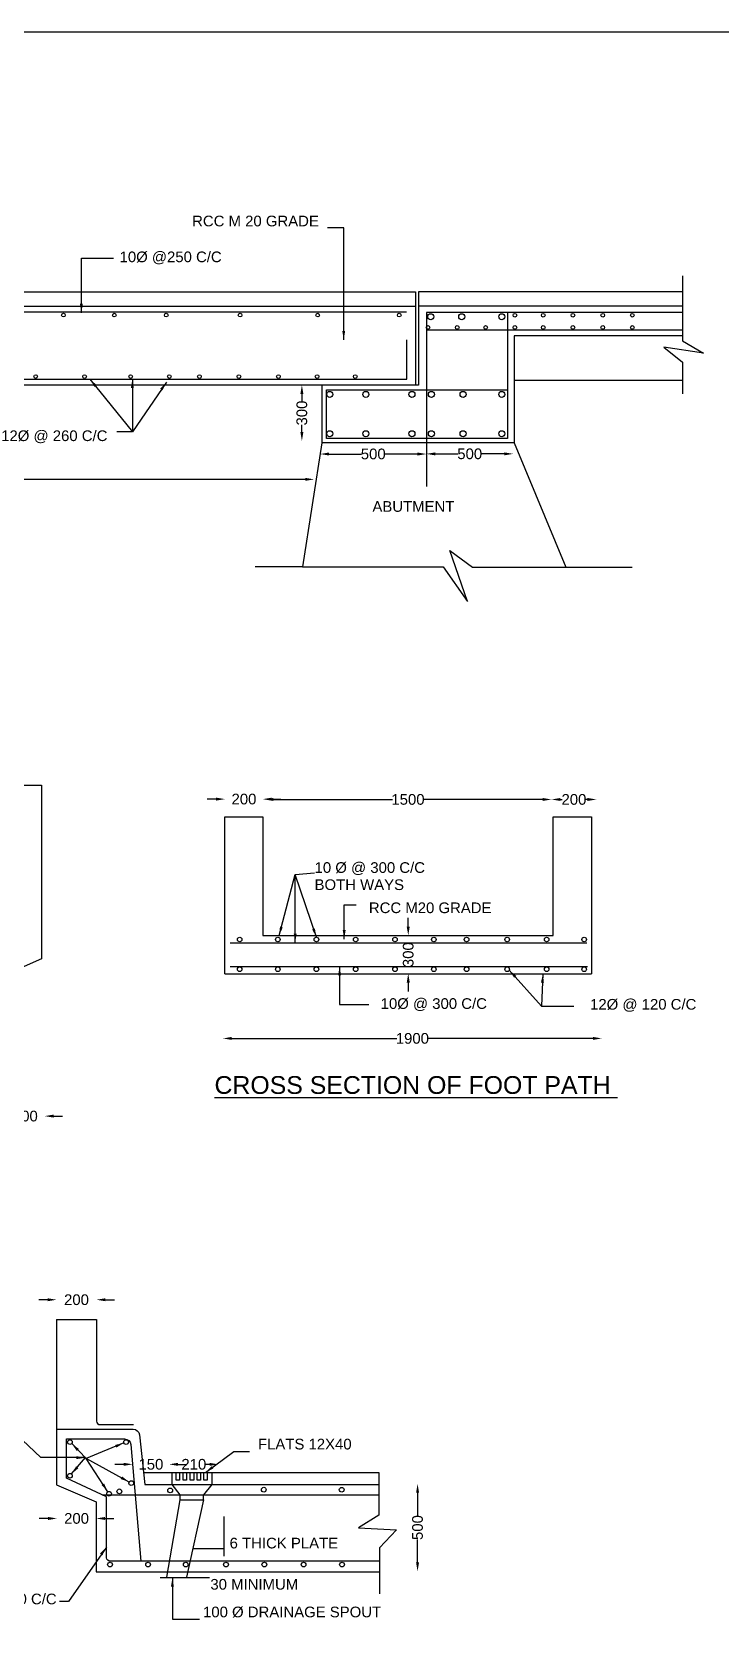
# Model space of a CAD drawing. Header units: millimetres. Extents: x 775749 to 841506, y 43186159 to 43226294.
# Drawn here: x 818335 to 828023, y 43203906 to 43226294 of the extents above; entities that cross this region are included whole.
import ezdxf

# ---------------------------------------------------------------- set-up
doc = ezdxf.new("R2010")
doc.units = ezdxf.units.MM
doc.header["$MEASUREMENT"] = 0
doc.layers.add('DRAWING', color=2, linetype='Continuous')
doc.layers.add('TEXT', color=7, linetype='Continuous')
doc.styles.get("Standard").update_dxf_attribs({"font": 'arial.ttf', "height": 150})
doc.dimstyles.get("Standard").update_dxf_attribs({"dimtxt": 150, "dimasz": 125, "dimexe": 0.18, "dimexo": 0.0625, "dimgap": 0.09, "dimtad": 0, "dimdec": 0, "dimzin": 0, "dimdsep": 46, "dimtxsty": 'Standard', "dimcen": 0.09, "dimse1": 1, "dimse2": 1, "dimadec": 0, "dimazin": 0, "dimtfac": 1, "dimtdec": 0, "dimtofl": 0, "dimtmove": 0, "dimatfit": 3, "dimfxl": 1, "dimtolj": 1, "dimtzin": 0, "dimarcsym": 0})

# ---------------------------------------------------------------- blocks, each defined once
blk = doc.blocks.new('*D67')
at = {"layer": 'Defpoints', "color": 0, "transparency": 16777216}
for p in [(822130, 43221327), (822130, 43221327), (822130, 43220541)]:
    blk.add_point(p, dxfattribs=at)
at = {"layer": 'TEXT', "color": 0, "lineweight": -2, "transparency": 16777216}
for p, q in [((822130, 43221202), (822130, 43221099)), ((822130, 43220666), (822130, 43220768))]:
    blk.add_line(p, q, dxfattribs=at)
at = {"layer": 'TEXT', "color": 0, "transparency": 16777216}
for points in [[(822109, 43221202), (822151, 43221202), (822130, 43221327)], [(822109, 43220666), (822151, 43220666), (822130, 43220541)]]:
    blk.add_solid(points, dxfattribs=at)
at = {"layer": 'TEXT', "color": 0, "transparency": 16777216, "insert": (822130, 43220934), "char_height": 150, "attachment_point": 5, "rotation": 90}
blk.add_mtext('\\A1;300', dxfattribs=at)
blk = doc.blocks.new('*D68')
at = {"layer": 'Defpoints', "color": 0, "transparency": 16777216}
for p in [(822386, 43220358), (823880, 43220358), (823880, 43220358)]:
    blk.add_point(p, dxfattribs=at)
at = {"layer": 'TEXT', "color": 0, "lineweight": -2, "transparency": 16777216}
for p, q in [((822511, 43220358), (822967, 43220358)), ((823755, 43220358), (823298, 43220358))]:
    blk.add_line(p, q, dxfattribs=at)
at = {"layer": 'TEXT', "color": 0, "transparency": 16777216}
for points in [[(822511, 43220379), (822511, 43220337), (822386, 43220358)], [(823755, 43220379), (823755, 43220337), (823880, 43220358)]]:
    blk.add_solid(points, dxfattribs=at)
at = {"layer": 'TEXT', "color": 0, "transparency": 16777216, "insert": (823133, 43220358), "char_height": 150, "attachment_point": 5}
blk.add_mtext('\\A1;500', dxfattribs=at)
blk = doc.blocks.new('*D69')
at = {"layer": 'Defpoints', "color": 0, "transparency": 16777216}
for p in [(823880, 43220358), (825099, 43220360), (825099, 43220358)]:
    blk.add_point(p, dxfattribs=at)
at = {"layer": 'TEXT', "color": 0, "lineweight": -2, "transparency": 16777216}
for p, q in [((824005, 43220360), (824324, 43220360)), ((824974, 43220360), (824655, 43220360))]:
    blk.add_line(p, q, dxfattribs=at)
at = {"layer": 'TEXT', "color": 0, "transparency": 16777216}
for points in [[(824005, 43220381), (824005, 43220339), (823880, 43220360)], [(824974, 43220381), (824974, 43220339), (825099, 43220360)]]:
    blk.add_solid(points, dxfattribs=at)
at = {"layer": 'TEXT', "color": 0, "transparency": 16777216, "insert": (824489, 43220360), "char_height": 150, "attachment_point": 5}
blk.add_mtext('\\A1;500', dxfattribs=at)
blk = doc.blocks.new('*D70')
at = {"layer": 'Defpoints', "color": 0, "transparency": 16777216}
for p in [(808645, 43220049), (822303, 43220002), (822303, 43219827)]:
    blk.add_point(p, dxfattribs=at)
at = {"layer": 'TEXT', "color": 0, "lineweight": -2, "transparency": 16777216}
for p, q in [((808770, 43220002), (815247, 43220002)), ((822178, 43220002), (815701, 43220002))]:
    blk.add_line(p, q, dxfattribs=at)
at = {"layer": 'TEXT', "color": 0, "transparency": 16777216}
for points in [[(808770, 43220022), (808770, 43219981), (808645, 43220002)], [(822178, 43220022), (822178, 43219981), (822303, 43220002)]]:
    blk.add_solid(points, dxfattribs=at)
at = {"layer": 'TEXT', "color": 0, "transparency": 16777216, "insert": (815474, 43220002), "char_height": 150, "attachment_point": 5}
blk.add_mtext('\\A1;4700', dxfattribs=at)
blk = doc.blocks.new('*D71')
at = {"layer": 'Defpoints', "color": 0, "transparency": 16777216}
for p in [(821019, 43212251), (826346, 43212251), (826346, 43212141)]:
    blk.add_point(p, dxfattribs=at)
at = {"layer": 'TEXT', "color": 0, "lineweight": -2, "transparency": 16777216}
for p, q in [((821144, 43212141), (823466, 43212141)), ((826221, 43212141), (823899, 43212141))]:
    blk.add_line(p, q, dxfattribs=at)
at = {"layer": 'TEXT', "color": 0, "transparency": 16777216}
for points in [[(821144, 43212162), (821144, 43212121), (821019, 43212141)], [(826221, 43212162), (826221, 43212121), (826346, 43212141)]]:
    blk.add_solid(points, dxfattribs=at)
at = {"layer": 'TEXT', "color": 0, "transparency": 16777216, "insert": (823683, 43212141), "char_height": 150, "attachment_point": 5}
blk.add_mtext('\\A1;1900', dxfattribs=at)
blk = doc.blocks.new('*D72')
at = {"layer": 'Defpoints', "color": 0, "transparency": 16777216}
for p in [(823625, 43213587), (823625, 43213587), (823625, 43213052)]:
    blk.add_point(p, dxfattribs=at)
at = {"layer": 'TEXT', "color": 0, "lineweight": -2, "transparency": 16777216}
for p, q in [((823625, 43213712), (823625, 43213837)), ((823625, 43212927), (823625, 43212802))]:
    blk.add_line(p, q, dxfattribs=at)
at = {"layer": 'TEXT', "color": 0, "transparency": 16777216}
for points in [[(823604, 43213712), (823646, 43213712), (823625, 43213587)], [(823604, 43212927), (823646, 43212927), (823625, 43213052)]]:
    blk.add_solid(points, dxfattribs=at)
at = {"layer": 'TEXT', "color": 0, "transparency": 16777216, "insert": (823625, 43213319), "char_height": 150, "attachment_point": 5, "rotation": 90}
blk.add_mtext('\\A1;300', dxfattribs=at)
blk = doc.blocks.new('*D83')
at = {"layer": 'Defpoints', "color": 0, "transparency": 16777216}
for p in [(817969, 43211052), (818516, 43211052), (818516, 43211049)]:
    blk.add_point(p, dxfattribs=at)
at = {"layer": 'TEXT', "color": 0, "lineweight": -2, "transparency": 16777216}
for p, q in [((817844, 43211049), (817719, 43211049)), ((818641, 43211049), (818766, 43211049))]:
    blk.add_line(p, q, dxfattribs=at)
at = {"layer": 'TEXT', "color": 0, "transparency": 16777216}
for points in [[(817844, 43211070), (817844, 43211028), (817969, 43211049)], [(818641, 43211070), (818641, 43211028), (818516, 43211049)]]:
    blk.add_solid(points, dxfattribs=at)
at = {"layer": 'TEXT', "color": 0, "transparency": 16777216, "insert": (818243, 43211049), "char_height": 150, "attachment_point": 5}
blk.add_mtext('\\A1;200', dxfattribs=at)
blk = doc.blocks.new('*D112')
at = {"layer": 'Defpoints', "color": 0, "transparency": 16777216}
for p in [(819244, 43208467), (818681, 43208188), (819244, 43208188)]:
    blk.add_point(p, dxfattribs=at)
at = {"layer": 'TEXT', "color": 0, "lineweight": -2, "transparency": 16777216}
for p, q in [((818556, 43208467), (818431, 43208467)), ((819369, 43208467), (819494, 43208467))]:
    blk.add_line(p, q, dxfattribs=at)
at = {"layer": 'TEXT', "color": 0, "transparency": 16777216}
for points in [[(818556, 43208488), (818556, 43208446), (818681, 43208467)], [(819369, 43208488), (819369, 43208446), (819244, 43208467)]]:
    blk.add_solid(points, dxfattribs=at)
at = {"layer": 'TEXT', "color": 0, "transparency": 16777216, "insert": (818962, 43208467), "char_height": 150, "attachment_point": 5}
blk.add_mtext('\\A1;200', dxfattribs=at)
blk = doc.blocks.new('*D113')
at = {"layer": 'Defpoints', "color": 0, "transparency": 16777216}
for p in [(818688, 43205392), (819238, 43205392), (819238, 43205392)]:
    blk.add_point(p, dxfattribs=at)
at = {"layer": 'TEXT', "color": 0, "lineweight": -2, "transparency": 16777216}
for p, q in [((818563, 43205392), (818438, 43205392)), ((819363, 43205392), (819488, 43205392))]:
    blk.add_line(p, q, dxfattribs=at)
at = {"layer": 'TEXT', "color": 0, "transparency": 16777216}
for points in [[(818563, 43205413), (818563, 43205371), (818688, 43205392)], [(819363, 43205413), (819363, 43205371), (819238, 43205392)]]:
    blk.add_solid(points, dxfattribs=at)
at = {"layer": 'TEXT', "color": 0, "transparency": 16777216, "insert": (818963, 43205392), "char_height": 150, "attachment_point": 5}
blk.add_mtext('\\A1;200', dxfattribs=at)
blk = doc.blocks.new('*D114')
at = {"layer": 'Defpoints', "color": 0, "transparency": 16777216}
for p in [(819751, 43206133), (820264, 43206153), (820264, 43206133)]:
    blk.add_point(p, dxfattribs=at)
at = {"layer": 'TEXT', "color": 0, "lineweight": -2, "transparency": 16777216}
for p, q in [((819626, 43206153), (819501, 43206153)), ((820389, 43206153), (820514, 43206153))]:
    blk.add_line(p, q, dxfattribs=at)
at = {"layer": 'TEXT', "color": 0, "transparency": 16777216}
for points in [[(819626, 43206174), (819626, 43206132), (819751, 43206153)], [(820389, 43206174), (820389, 43206132), (820264, 43206153)]]:
    blk.add_solid(points, dxfattribs=at)
at = {"layer": 'TEXT', "color": 0, "transparency": 16777216, "insert": (820008, 43206153), "char_height": 150, "attachment_point": 5}
blk.add_mtext('\\A1;150', dxfattribs=at)
blk = doc.blocks.new('*D115')
at = {"layer": 'Defpoints', "color": 0, "transparency": 16777216}
for p in [(820265, 43206153), (820957, 43206153), (820957, 43206153)]:
    blk.add_point(p, dxfattribs=at)
at = {"layer": 'TEXT', "color": 0, "lineweight": -2, "transparency": 16777216}
for p, q in [((820390, 43206153), (820444, 43206153)), ((820832, 43206153), (820778, 43206153))]:
    blk.add_line(p, q, dxfattribs=at)
at = {"layer": 'TEXT', "color": 0, "transparency": 16777216}
for points in [[(820390, 43206174), (820390, 43206132), (820265, 43206153)], [(820832, 43206174), (820832, 43206132), (820957, 43206153)]]:
    blk.add_solid(points, dxfattribs=at)
at = {"layer": 'TEXT', "color": 0, "transparency": 16777216, "insert": (820611, 43206153), "char_height": 150, "attachment_point": 5}
blk.add_mtext('\\A1;210', dxfattribs=at)
blk = doc.blocks.new('*D116')
at = {"layer": 'Defpoints', "color": 0, "transparency": 16777216}
for p in [(823756, 43205878), (823813, 43205878), (823813, 43204649)]:
    blk.add_point(p, dxfattribs=at)
at = {"layer": 'TEXT', "color": 0, "lineweight": -2, "transparency": 16777216}
for p, q in [((823756, 43205753), (823756, 43205429)), ((823756, 43204774), (823756, 43205098))]:
    blk.add_line(p, q, dxfattribs=at)
at = {"layer": 'TEXT', "color": 0, "transparency": 16777216}
for points in [[(823735, 43205753), (823777, 43205753), (823756, 43205878)], [(823735, 43204774), (823777, 43204774), (823756, 43204649)]]:
    blk.add_solid(points, dxfattribs=at)
at = {"layer": 'TEXT', "color": 0, "transparency": 16777216, "insert": (823756, 43205264), "char_height": 150, "attachment_point": 5, "rotation": 90}
blk.add_mtext('\\A1;500', dxfattribs=at)
blk = doc.blocks.new('*D117')
at = {"layer": 'Defpoints', "color": 0, "transparency": 16777216}
for p in [(821582, 43215506), (821049, 43215255), (821582, 43215255)]:
    blk.add_point(p, dxfattribs=at)
at = {"layer": 'TEXT', "color": 0, "lineweight": -2, "transparency": 16777216}
for p, q in [((820924, 43215506), (820799, 43215506)), ((821707, 43215506), (821832, 43215506))]:
    blk.add_line(p, q, dxfattribs=at)
at = {"layer": 'TEXT', "color": 0, "transparency": 16777216}
for points in [[(820924, 43215527), (820924, 43215485), (821049, 43215506)], [(821707, 43215527), (821707, 43215485), (821582, 43215506)]]:
    blk.add_solid(points, dxfattribs=at)
at = {"layer": 'TEXT', "color": 0, "transparency": 16777216, "insert": (821316, 43215506), "char_height": 150, "attachment_point": 5}
blk.add_mtext('\\A1;200', dxfattribs=at)
blk = doc.blocks.new('*D118')
at = {"layer": 'Defpoints', "color": 0, "transparency": 16777216}
for p in [(821605, 43215509), (825638, 43215509), (825638, 43215501)]:
    blk.add_point(p, dxfattribs=at)
at = {"layer": 'TEXT', "color": 0, "lineweight": -2, "transparency": 16777216}
for p, q in [((821730, 43215501), (823405, 43215501)), ((825513, 43215501), (823838, 43215501))]:
    blk.add_line(p, q, dxfattribs=at)
at = {"layer": 'TEXT', "color": 0, "transparency": 16777216}
for points in [[(821730, 43215522), (821730, 43215480), (821605, 43215501)], [(825513, 43215522), (825513, 43215480), (825638, 43215501)]]:
    blk.add_solid(points, dxfattribs=at)
at = {"layer": 'TEXT', "color": 0, "transparency": 16777216, "insert": (823621, 43215501), "char_height": 150, "attachment_point": 5}
blk.add_mtext('\\A1;1500', dxfattribs=at)
blk = doc.blocks.new('*D119')
at = {"layer": 'Defpoints', "color": 0, "transparency": 16777216}
for p in [(825638, 43215509), (826269, 43215509), (826269, 43215501)]:
    blk.add_point(p, dxfattribs=at)
at = {"layer": 'TEXT', "color": 0, "lineweight": -2, "transparency": 16777216}
for p, q in [((825763, 43215501), (825787, 43215501)), ((826144, 43215501), (826120, 43215501))]:
    blk.add_line(p, q, dxfattribs=at)
at = {"layer": 'TEXT', "color": 0, "transparency": 16777216}
for points in [[(825763, 43215522), (825763, 43215480), (825638, 43215501)], [(826144, 43215522), (826144, 43215480), (826269, 43215501)]]:
    blk.add_solid(points, dxfattribs=at)
at = {"layer": 'TEXT', "color": 0, "transparency": 16777216, "insert": (825954, 43215501), "char_height": 150, "attachment_point": 5}
blk.add_mtext('\\A1;200', dxfattribs=at)

msp = doc.modelspace()

# ---------------------------------------------------------------- linework, layer by layer
at = {"layer": 'DRAWING', "color": 0}
for points in [[(775748.6, 43226293.7), (841505.6, 43226293.7), (841505.6, 43186158.9), (775748.6, 43186158.9)], [(820362.2, 43206039), (820410.5, 43206039), (820410.5, 43205931.6), (820362.2, 43205931.6)], [(820459.7, 43206039), (820508, 43206039), (820508, 43205931.6), (820459.7, 43205931.6)], [(820560.9, 43206039), (820609.3, 43206039), (820609.3, 43205931.6), (820560.9, 43205931.6)], [(820657.7, 43206039), (820706, 43206039), (820706, 43205931.6), (820657.7, 43205931.6)], [(820749.9, 43206039), (820798.2, 43206039), (820798.2, 43205931.6), (820749.9, 43205931.6)]]:
    msp.add_lwpolyline(points, close=True, dxfattribs=at)
for points in [[(827478.2, 43222862.2), (827478.2, 43221949.4), (827773.8, 43221777), (827217.4, 43221861.4), (827478.2, 43221650.4), (827478.2, 43221203.9)], [(807326.7, 43222638.7), (823728.1, 43222638.7), (823728.1, 43221326.5), (807326.7, 43221326.5), (807326.7, 43222638.7)], [(823770.6, 43222638.7), (823770.6, 43221326.5), (823728.6, 43221326.5)], [(827478.2, 43222638.7), (823770.6, 43222638.7)], [(807326.7, 43222437.3), (823728.1, 43222437.3)], [(823601.1, 43222352.8), (807458.7, 43222352.8)], [(825022.1, 43222349.2), (825022.1, 43220574.2), (822478, 43220574.2), (822478, 43221261.3), (825022.1, 43221261.3)], [(827478.2, 43222437.3), (823770.6, 43222437.3)], [(827478.2, 43222349.2), (823879.7, 43222349.2), (823879.7, 43219899.9)], [(827478.2, 43222099.8), (823879.7, 43222099.8)], [(827478.2, 43222020.9), (825113.6, 43222020.9), (825113.6, 43220515.2), (825840.9, 43218767.8), (826774.3, 43218767.8)], [(807462.5, 43221960.1), (807462.5, 43221411.2), (823602.8, 43221411.2), (823602.8, 43221965.2)], [(825113.6, 43221398.5), (827478.2, 43221398.5)], [(822410.5, 43221326.5), (822410.5, 43220515.2)], [(822410.5, 43220515.2), (822138.2, 43218771), (821472.8, 43218771)], [(825113.6, 43220515.2), (822410.5, 43220515.2)], [(822138.2, 43218771), (824114.4, 43218771), (824459.2, 43218286.1), (824209.5, 43219001.2), (824528.2, 43218766), (825840.9, 43218767.8)], [(821049.2, 43213051.6), (821049.2, 43215255.1), (821582.5, 43215255.1), (821582.5, 43213586.6), (825661.6, 43213586.6), (825661.6, 43215255.1), (826200.8, 43215255.1), (826200.8, 43213051.6)], [(821121.6, 43213487), (826135.2, 43213487)], [(821120.7, 43213154.5), (826142.9, 43213154.5)], [(821049.2, 43213051.6), (826200.8, 43213051.6)], [(818680.7, 43208188.1), (818680.7, 43205864.4), (819237.7, 43205625.7), (819237.7, 43204642.5), (823219.2, 43204642.5)], [(819904.8, 43206039), (823213.3, 43206039)], [(820302.1, 43206039), (820302.1, 43205868.8), (820416, 43205723.7)], [(820863.2, 43206039), (820863.2, 43205868.8), (820749.1, 43205723.7)], [(823213.3, 43206039), (823213.3, 43205436.1), (822924.4, 43205260.6), (823460.4, 43205230.8), (823219.2, 43204977.9), (823219.2, 43204334)], [(819322.8, 43205723.7), (823213.3, 43205723.7)], [(820416, 43205723.7), (820416, 43205652.5), (820748.9, 43205652.5), (820749.1, 43205723.7)], [(820416, 43205652.5), (820229.4, 43204566.4)], [(820748.9, 43205652.5), (820507.5, 43204566.7)], [(821036, 43204860.6), (821036, 43205420.5)], [(820596.8, 43204968.3), (821038.5, 43204968.3)], [(820135.9, 43204560.1), (820830, 43204560.1)]]:
    msp.add_lwpolyline(points, dxfattribs=at)
for points in [[(805664.7, 43213309.5), (811468.7, 43213309.5), (817262.1, 43213256.4), (817317.1, 43213985.6, -0.3790465), (817385.4, 43214051.9), (817929.5, 43214057.6), (817929.5, 43215701.7), (818471.2, 43215701.7), (818471.2, 43213262.4), (817942.5, 43213024.1), (817942.5, 43212071.1)], [(818680.7, 43208188.1), (819244.1, 43208188.1), (819244.1, 43206759.2, 0.4297595), (819293.7, 43206712.1), (819764.1, 43206712.1)], [(818680.7, 43206648), (819756.7, 43206648, -0.3835537), (819846.5, 43206567.3), (819923.6, 43205868.8), (823213.3, 43205868.8)], [(823219.2, 43204789.4), (819442.8, 43204789.4, -0.359474), (819382.2, 43204839.4), (819382.2, 43205695.8), (818821, 43205959.4), (818821, 43206510.3), (819639, 43206510.3, -0.377387), (819725.7, 43206434), (819864.2, 43204789.4)]]:
    msp.add_lwpolyline(points, format="xyb", dxfattribs=at)
for centre, radius in [((818778.3, 43222310.7), 25.7), ((819493.8, 43222310.7), 25.7), ((820224, 43222310.7), 25.7), ((821261.2, 43222310.7), 25.7), ((822352.2, 43222310.7), 25.7), ((823498.4, 43222310.7), 25.7), ((823940.7, 43222288.5), 42.3), ((824376, 43222288.5), 42.3), ((824940.1, 43222288.5), 42.3), ((825124.6, 43222309.5), 25.7), ((825522.5, 43222309.5), 25.7), ((825938.9, 43222309.5), 25.7), ((826358.3, 43222309.5), 25.7), ((826774.6, 43222309.5), 25.7), ((823902.5, 43222138.6), 25.7), ((824313.2, 43222138.6), 25.7), ((824713, 43222138.6), 25.7), ((825124.6, 43222138.6), 25.7), ((825522.5, 43222138.6), 25.7), ((825938.9, 43222138.6), 25.7), ((826358.3, 43222138.6), 25.7), ((826774.6, 43222138.6), 25.7), ((818388.3, 43221446.8), 25.7), ((819075.7, 43221446.8), 25.7), ((819723, 43221446.8), 25.7), ((820266.9, 43221446.8), 25.7), ((820689.9, 43221446.8), 25.7), ((821245.5, 43221446.8), 25.7), ((821801.2, 43221446.8), 25.7), ((822344.4, 43221446.8), 25.7), ((822880.2, 43221446.8), 25.7), ((822522.3, 43221196.4), 42.3), ((823028.9, 43221196.4), 42.3), ((823677.4, 43221196.4), 42.3), ((823949.9, 43221196.4), 42.3), ((824395.1, 43221196.4), 42.3), ((824940.1, 43221196.4), 42.3), ((822522.3, 43220643), 42.3), ((823028.9, 43220643), 42.3), ((823677.4, 43220643), 42.3), ((823949.9, 43220643), 42.3), ((824395.1, 43220643), 42.3), ((824940.1, 43220643), 42.3), ((821255.7, 43213531.5), 32.2), ((821791.3, 43213531.5), 32.2), ((822334.1, 43213531.5), 32.2), ((822886.4, 43213531.5), 32.2), ((823438.8, 43213531.5), 32.2), ((823984.5, 43213531.5), 32.2), ((824445.1, 43213531.5), 32.2), ((825015.3, 43213531.5), 32.2), ((825570.1, 43213531.5), 32.2), ((826098, 43213531.5), 32.2), ((821255.7, 43213113.6), 32.2), ((821791.3, 43213113.6), 32.2), ((822334.1, 43213113.6), 32.2), ((822886.4, 43213113.6), 32.2), ((823438.8, 43213113.6), 32.2), ((823984.5, 43213113.6), 32.2), ((824445.1, 43213113.6), 32.2), ((825015.3, 43213113.6), 32.2), ((825570.1, 43213113.6), 32.2), ((826098, 43213113.6), 32.2), ((818869.8, 43206466.5), 33.2), ((819659.5, 43206466.5), 33.2), ((818869.8, 43205993.1), 33.2), ((819732.1, 43205888.6), 33.2), ((819419.5, 43205739.8), 33.2), ((819564.4, 43205773.3), 33.2), ((820278.6, 43205786.7), 33.2), ((821594, 43205796.9), 33.2), ((822689.3, 43205795.9), 33.2), ((819433.4, 43204743.3), 33.2), ((819967.9, 43204743.3), 33.2), ((820498.6, 43204743.3), 33.2), ((821063.4, 43204743.3), 33.2), ((821602.4, 43204743.3), 33.2), ((822154, 43204743.3), 33.2), ((822694.1, 43204743.3), 33.2)]:
    msp.add_circle(centre, radius, dxfattribs=at)

# ---------------------------------------------------------------- texts
at = {"layer": 'TEXT', "color": 0}
for s, height, p in [('RCC M 20 GRADE ', 150, (820587.6, 43223558.9)), ('10Ø @250 C/C ', 150, (819567.6, 43223055.1)), ('12Ø @ 260 C/C', 150, (817903.4, 43220540)), ('ABUTMENT ', 150, (823121.5, 43219545.6)), ('10 Ø @ 300 C/C ', 150, (822308.5, 43214468.8)), ('BOTH WAYS ', 150, (822308.5, 43214227.9)), ('RCC M20 GRADE ', 150, (823071.9, 43213903.1)), ('10Ø @ 300 C/C ', 150, (823237.3, 43212556.4)), ('12Ø @ 120 C/C ', 150, (826180.8, 43212545.8)), ('%%UCROSS SECTION OF FOOT PATH ', 250, (820901.7, 43211361.5)), ('FLATS 12X40', 150, (821513, 43206362.7)), ('6 THICK PLATE ', 150, (821114.1, 43204970.8)), ('6Ø@ 300 C/C', 150, (817364.1, 43204185)), ('30 MINIMUM', 150, (820843.9, 43204391.3)), ('100 Ø DRAINAGE SPOUT ', 150, (820740.7, 43204002.4))]:
    msp.add_text(s, height=height, dxfattribs=at).set_placement(p)

# ---------------------------------------------------------------- dimensions: what is measured, and where the dimension line sits
for base, p1, p2, text, picture, middle in [((822130.1, 43221326.5), (822130.1, 43220540.6), (822130.1, 43221326.5), '300', '*D67', (822130.1, 43220933.6)), ((823625, 43213586.6), (823625, 43213051.6), (823625, 43213586.6), '300', '*D72', (823625, 43213319.1)), ((823756.3, 43205878), (823813, 43204649.1), (823813, 43205878), '500', '*D116', (823756.3, 43205263.5))]:
    dim = msp.add_linear_dim(base=base, p1=p1, p2=p2, angle=90, text=text, dimstyle='Standard', dxfattribs=at)
    dim.commit()
    dim.dimension.update_dxf_attribs({"geometry": picture, "text_midpoint": middle})
for base, p1, p2, text, picture, middle in [((823879.7, 43220358.2), (822386, 43220358.2), (823879.7, 43220358.2), '500', '*D68', (823132.8, 43220358.2)), ((825098.7, 43220360.1), (823879.7, 43220358.2), (825098.7, 43220358.2), '500', '*D69', (824489.2, 43220360.1)), ((822303.1, 43220001.6), (808644.9, 43220048.8), (822303.1, 43219827.4), '4700', '*D70', (815474, 43220001.6)), ((821582.5, 43215505.8), (821049.2, 43215255.1), (821582.5, 43215255.1), '200', '*D117', (821315.8, 43215505.8)), ((825638.1, 43215500.7), (821604.5, 43215509.5), (825638.1, 43215509.5), '1500', '*D118', (823621.3, 43215500.7)), ((826269.1, 43215501.2), (825638.1, 43215509.5), (826269.1, 43215509.5), '200', '*D119', (825953.6, 43215501.2)), ((826346.3, 43212141.4), (821018.8, 43212250.8), (826346.3, 43212250.8), '1900', '*D71', (823682.5, 43212141.4)), ((818516.3, 43211049.1), (817969.3, 43211051.9), (818516.3, 43211051.9), '200', '*D83', (818242.8, 43211049.1)), ((819244.1, 43208467.2), (818680.7, 43208188.1), (819244.1, 43208188.1), '200', '*D112', (818962.4, 43208467.2)), ((820264.1, 43206153.2), (819751.1, 43206132.9), (820264.1, 43206132.9), '150', '*D114', (820007.6, 43206153.2)), ((820956.8, 43206153.2), (820265.5, 43206153.4), (820956.8, 43206153.4), '210', '*D115', (820611.2, 43206153.2)), ((819237.7, 43205392.1), (818688, 43205392.1), (819237.7, 43205392.1), '200', '*D113', (818962.9, 43205392.1))]:
    dim = msp.add_linear_dim(base=base, p1=p1, p2=p2, text=text, dimstyle='Standard', dxfattribs=at)
    dim.commit()
    dim.dimension.update_dxf_attribs({"geometry": picture, "text_midpoint": middle})

# ---------------------------------------------------------------- leaders
for points in [[(822718.3, 43221964.3), (822718.3, 43223539.2), (822488.8, 43223539.2)], [(819030.7, 43222345.4), (819030.7, 43223111.8), (819483.1, 43223111.8)], [(819151.7, 43221411.2), (819747, 43220671.9)], [(819747, 43221411.2), (819747, 43220671.9), (819530.7, 43220671.9)], [(820225.3, 43221368.4), (819747, 43220671.9)], [(821809.9, 43213586.6), (822036, 43214444.4)], [(822036, 43213487), (822036, 43214444.4), (822308.5, 43214468.8)], [(822333.3, 43213563.7), (822036, 43214444.4)], [(822724.6, 43213538.9), (822724.6, 43214021.5), (822894.1, 43214021.5)], [(822659.8, 43213154.5), (822659.8, 43212617.9), (823070.3, 43212617.9)], [(825044.9, 43213101), (825495.7, 43212596), (825952.1, 43212596)], [(825517.1, 43213051.6), (825495.7, 43212596)], [(819086.9, 43206246.9), (818461, 43206248.6), (817710.5, 43206956.1)], [(818894.5, 43206444.3), (819096.4, 43206237.1)], [(819628.7, 43206454), (819096.4, 43206237.1)], [(818892.4, 43206017.5), (819086.9, 43206246.9)], [(819702.9, 43205904.5), (819096.4, 43206237.1)], [(819401.4, 43205767.7), (819096.4, 43206237.1)], [(820774, 43206039), (821174.1, 43206333.3), (821395.1, 43206333.3)], [(819382.2, 43204989.4), (818848.7, 43204226.8), (818721.7, 43204226.8)], [(820310.4, 43204560.1), (820310.4, 43203978.3), (820693.3, 43203978.3)]]:
    msp.add_leader(points, dimstyle='Standard', override={"dimgap": 0.09, "dimtad": 0}, dxfattribs=at)

doc.saveas('drawing.dxf')
